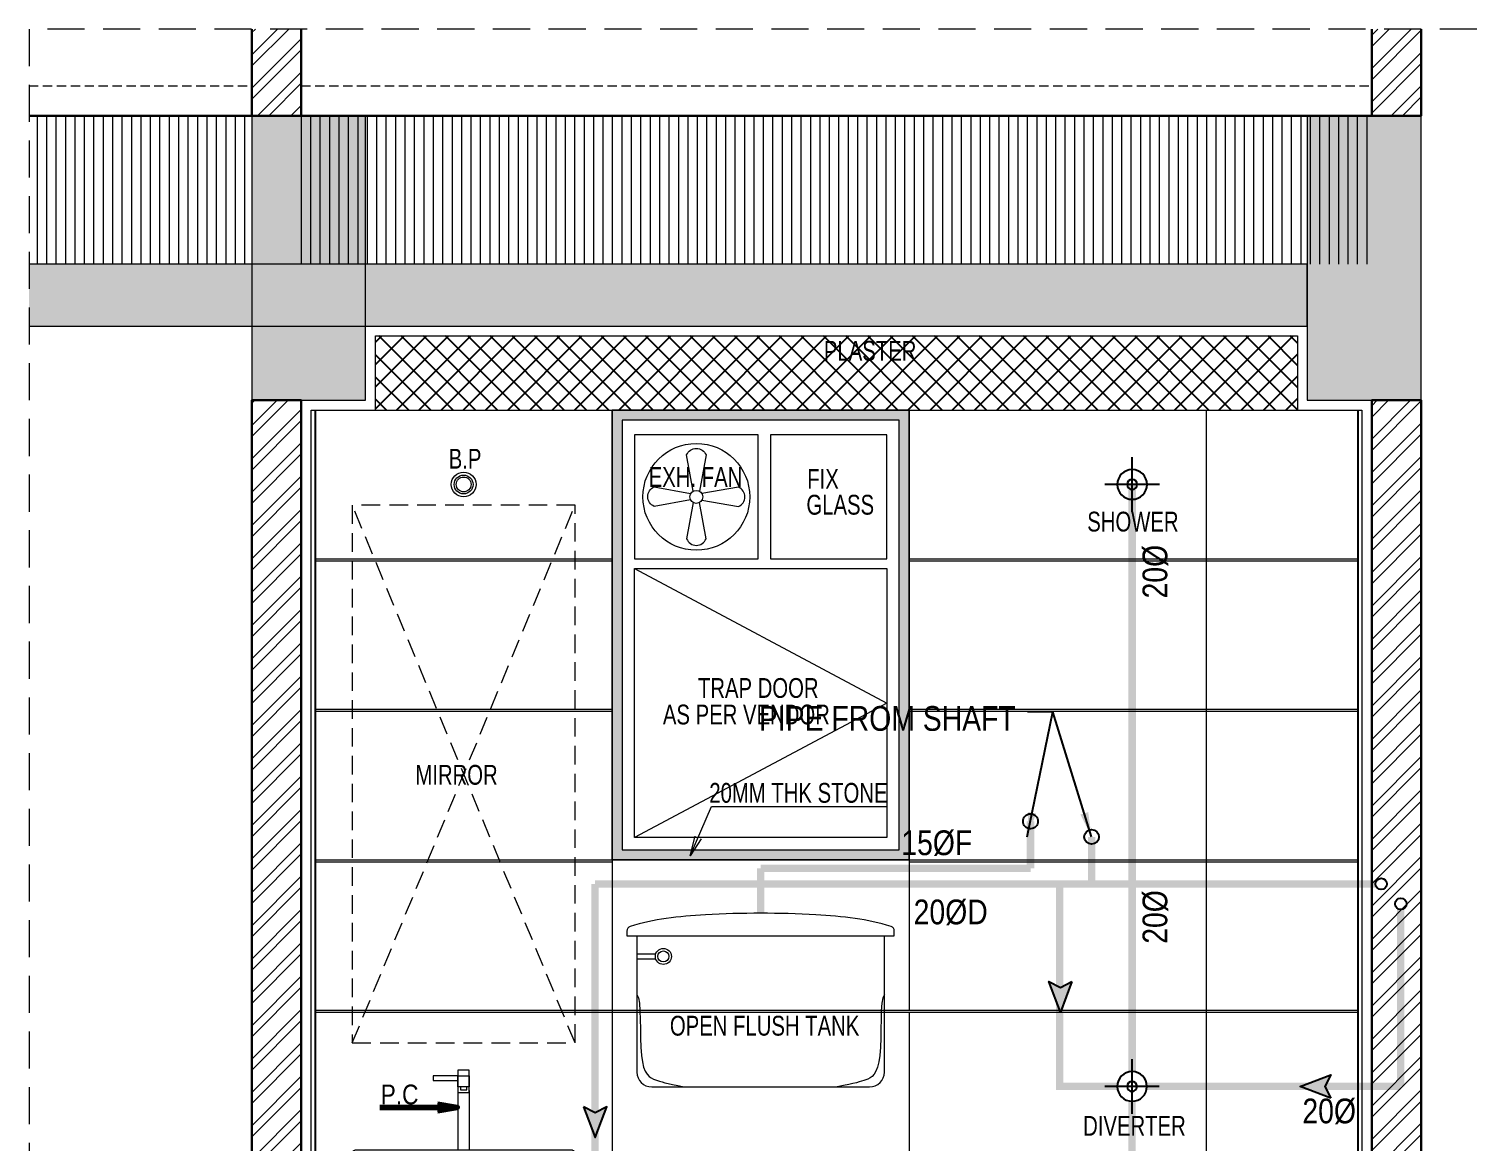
# Model space of a CAD drawing. Header units: inches. Extents: x 899679 to 12882928, y -3363313 to 527800.
# Drawn here: x 959219 to 962150, y 510869 to 513120 of the extents above; entities that cross this region are included whole.
import ezdxf
from ezdxf.enums import TextEntityAlignment as Align

# ---------------------------------------------------------------- set-up
doc = ezdxf.new("R2010")
doc.units = ezdxf.units.IN
doc.header["$LTSCALE"] = 150
for name, pattern in [('DASHED2', [0.375, 0.25, -0.125]), ('HIDDEN', [0.375, 0.25, -0.125]), ('HIDDEN2', [0.1875, 0.125, -0.0625])]:
    doc.linetypes.add(name, pattern=pattern)
for name, color, linetype, lineweight in [('DOTTED LINE-MSA', 3, 'HIDDEN2', 13), ('FILING-MSA', 253, 'Continuous', 9), ('g-dot', 8, 'HIDDEN', 9), ('g-ele-02', 8, 'Continuous', 9), ('g-ele-03', 8, 'Continuous', 5), ('g-ele02', 8, 'Continuous', 9), ('g-ele03', 8, 'Continuous', 0), ('g-r.c.c', 8, 'Continuous', 15), ('g-text', 8, 'Continuous', 9), ('g-wall', 8, 'Continuous', 30), ('P.FIXTURE-MSA', 8, 'Continuous', 5), ('P_Water Supply Downtake pipe', 3, 'Continuous', 25), ('Pl_FLushing PIpe', 150, 'Continuous', 9), ('PLASTER', 3, 'Continuous', 9), ('SHEET', 7, 'Continuous', 13), ('WALL HATCH-MSA', 251, 'Continuous', 9), ('WALL TILE', 250, 'Continuous', 13)]:
    doc.layers.add(name, color=color, linetype=linetype, lineweight=lineweight)
for name, color, linetype in [('g-sol250', 8, 'Continuous'), ('P_DOMESTIC GRAVITY PIPE', 3, 'Continuous'), ('P_FLUSHING GRAVITY PIPE', 150, 'Continuous'), ('P_HOT WATER PIPE', 1, 'HIDDEN'), ('P_SANITARY', 7, 'Continuous'), ('R.C.C HATCH-MSA', 250, 'Continuous'), ('TILE HATCH', 253, 'Continuous'), ('TILE SECTION', 152, 'Continuous')]:
    doc.layers.add(name, color=color, linetype=linetype)
doc.styles.add('AR', font='swisscl.ttf')
doc.styles.add('ARIAL', font='swisscl.ttf')
doc.styles.add('arial unicode', font='swisscl.ttf', dxfattribs={"height": 165})
doc.styles.add('PLUMBING TEXT', font='ARIALN.TTF')
doc.styles.add('SWINS', font='swissc.ttf')
doc.dimstyles.new('75', dxfattribs={"dimtxt": 115, "dimasz": 50, "dimexe": 75, "dimexo": 0, "dimgap": 25, "dimtad": 1, "dimdec": 0, "dimzin": 0, "dimdsep": 46, "dimtxsty": 'ARIAL', "dimblk": 'ARCHTICK', "dimcen": 0.09, "dimdle": 75, "dimclrd": 256, "dimclre": 256, "dimclrt": 256, "dimadec": 0, "dimazin": 0, "dimtfac": 1, "dimtdec": 0, "dimtofl": 0, "dimtmove": 1, "dimatfit": 0, "dimfxl": 1, "dimtolj": 1, "dimtzin": 0, "dimlwd": -1, "dimlwe": -1, "dimarcsym": 0})
doc.dimstyles.new('PLUMBING DIM', dxfattribs={"dimscale": 50, "dimtxt": 1.5, "dimasz": 1, "dimexe": 1, "dimexo": 1, "dimgap": 0.5, "dimtad": 1, "dimdec": 1, "dimtxsty": 'PLUMBING TEXT', "dimcen": 1, "dimdle": 50, "dimclrd": 256, "dimclre": 256, "dimclrt": 256, "dimadec": 0, "dimazin": 0, "dimtfac": 1, "dimtdec": 1, "dimtmove": 0, "dimatfit": 3, "dimfxl": 50, "dimlwd": -1, "dimlwe": -1, "dimarcsym": 1})

# ---------------------------------------------------------------- blocks, each defined once
blk = doc.blocks.new('G$C59D45CD7')
at = {"layer": 'P.FIXTURE-MSA'}
for p, q in [((150, -385.9, 88.8), (150, -268.1, 88.8)), ((209.1, -327, 88.8), (90.9, -327, 88.8))]:
    blk.add_line(p, q, dxfattribs=at)
for points in [[(11.4, 116.5), (-11.4, 116.5), (-11.4, 162.1), (11.4, 162.1)], [(-11.4, 127.9), (11.4, 127.9), (11.4, 150.7), (-11.4, 150.7)], [(11.4, 150.7), (61.4, 150.7), (61.4, 140.7), (11.4, 140.7)], [(6.4, 127.9), (6.4, 122.2), (-6.4, 122.2), (-6.4, 127.9)]]:
    blk.add_lwpolyline(points, close=True, dxfattribs=at)
at = {"layer": 'P.FIXTURE-MSA', "elevation": 0}
blk.add_lwpolyline([(22.8, -277), (-22.8, -277), (-22.8, -377), (22.8, -377)], close=True, dxfattribs=at)
at = {"layer": 'P.FIXTURE-MSA'}
for radius in [30, 10]:
    blk.add_circle((150, -327, 88.8), radius, dxfattribs=at)
blk.add_wipeout([(-220, 0), (220, 0), (225, -5), (225, -145), (220, -150), (-220, -150), (-225, -145), (-225, -5)]).dxf.layer = 'P.FIXTURE-MSA'
for p, q in [((-11.4, 121.1), (-11.4, 0, 0)), ((11.4, 121.1), (11.4, 0, 0)), ((-220, 0), (220, 0)), ((-225, -5), (-225, -145)), ((225, -5), (225, -145)), ((-220, -150), (220, -150))]:
    blk.add_line(p, q, dxfattribs=at)
blk.add_lwpolyline([(-14.2, -277), (14.2, -277), (14.2, -150), (-14.2, -150)], close=True, dxfattribs=at)
for centre, start, end in [((-220, -5), 90, 180), ((220, -5), 0, 90), ((-220, -145), 180, 270), ((220, -145), 270, 0)]:
    blk.add_arc(centre, 5, start, end, dxfattribs=at)
blk = doc.blocks.new('_ArchTick')
at = {"color": 0, "linetype": 'ByBlock', "const_width": 0.15}
blk.add_lwpolyline([(-0.5, -0.5), (0.5, 0.5)], dxfattribs=at)
blk = doc.blocks.new('BC')
at = {"ltscale": 100}
for p, q in [((0, -55), (0, 55)), ((-55, 0), (55, 0))]:
    blk.add_line(p, q, dxfattribs=at)
at = {"ltscale": 150}
for radius in [30, 10]:
    blk.add_circle((0, 0), radius, dxfattribs=at)
blk = doc.blocks.new('A$C4626e72a')
at = {"layer": 'P.FIXTURE-MSA'}
for p, q in [((0, 315), (0, 305)), ((0, 305), (20, 305)), ((20, 305), (520, 305)), ((20, 305), (20, 30)), ((520, 305), (540, 305)), ((520, 30), (520, 305)), ((540, 305), (540, 315)), ((20, 269.1), (58.2, 269.1)), ((20, 258.9), (58, 258.9)), ((20, 186.6), (23.1, 180.1)), ((23.1, 180.1), (25.1, 168.9)), ((516.9, 180.1), (514.9, 168.9)), ((520, 186.6), (516.9, 180.1)), ((25.1, 168.9), (26.3, 153.9)), ((26.3, 153.9), (26.8, 136.4)), ((513.7, 153.9), (513.2, 136.4)), ((514.9, 168.9), (513.7, 153.9)), ((26.8, 136.4), (27.1, 117.5)), ((27.1, 117.5), (27.4, 98.4)), ((512.9, 117.5), (512.6, 98.4)), ((513.2, 136.4), (512.9, 117.5)), ((27.4, 98.4), (28, 80.1)), ((512.6, 98.4), (512, 80.1)), ((28, 80.1), (29.1, 63.8)), ((29.1, 63.8), (31.1, 50.5)), ((510.9, 63.8), (508.9, 50.5)), ((512, 80.1), (510.9, 63.8)), ((31.1, 50.5), (33.7, 39.9)), ((33.7, 39.9), (37, 31.8)), ((37, 31.8), (40.7, 25.7)), ((503, 31.8), (499.3, 25.7)), ((506.3, 39.9), (503, 31.8)), ((508.9, 50.5), (506.3, 39.9)), ((40.7, 25.7), (44.7, 21.3)), ((44.7, 21.3), (49, 18.1)), ((49, 18.1), (53.3, 15.9)), ((50, 0), (65, 0)), ((50, 0), (190, 0)), ((53.3, 15.9), (57.5, 14.3)), ((57.5, 14.3), (61.7, 12.8)), ((61.7, 12.8), (66, 11.5)), ((66, 11.5), (70.8, 10.1)), ((70.8, 10.1), (76.5, 8.6)), ((76.5, 8.6), (83.5, 7)), ((83.5, 7), (92.1, 5.1)), ((92.1, 5.1), (102.6, 2.8)), ((102.6, 2.8), (115.4, 0)), ((190, 0), (350, 0)), ((350, 0), (490, 0)), ((437.4, 2.8), (424.6, 0)), ((447.9, 5.1), (437.4, 2.8)), ((456.5, 7), (447.9, 5.1)), ((463.5, 8.6), (456.5, 7)), ((469.2, 10.1), (463.5, 8.6)), ((474, 11.5), (469.2, 10.1)), ((478.3, 12.8), (474, 11.5)), ((475, 0), (490, 0)), ((482.5, 14.3), (478.3, 12.8)), ((486.7, 15.9), (482.5, 14.3)), ((491, 18.1), (486.7, 15.9)), ((495.3, 21.3), (491, 18.1)), ((499.3, 25.7), (495.3, 21.3))]:
    blk.add_line(p, q, dxfattribs=at)
for radius in [16.2, 11.2]:
    blk.add_circle((73.5, 263.6), radius, dxfattribs=at)
for centre, radius, start, end in [((9.5, 315), 9.5, 107.7568, 180), ((134, -73.8), 417.8, 97.5559, 107.7568), ((215.1, -685.3), 1034.6, 93.1449, 97.5559), ((270, -1684.1), 2034.9, 90, 93.1449), ((270, -1684.1), 2034.9, 86.8551, 90), ((324.9, -685.3), 1034.6, 82.4441, 86.8551), ((406, -73.8), 417.8, 72.2432, 82.4441), ((530.5, 315), 9.5, 0, 72.2432), ((50, 30), 30, 180, 270), ((490, 30), 30, 270, 0)]:
    blk.add_arc(centre, radius, start, end, dxfattribs=at)
blk = doc.blocks.new('ARR')
at = {"ltscale": 0.025}
h = blk.add_hatch(color=256, dxfattribs=at)
edge = h.paths.add_edge_path()
edge.add_line((249, 94), (0, 0))
edge.add_line((0, 0), (249, -94))
edge.add_line((249, -94), (200, 0))
edge.add_line((200, 0), (249, 94))
at = {"color": 7, "linetype": 'Continuous', "ltscale": 0.025}
blk.add_lwpolyline([(249, 94), (0, 0), (249, -94), (200, 0)], close=True, dxfattribs=at)
blk = doc.blocks.new('G$C06062618')
at = {"layer": 'FILING-MSA'}
h = blk.add_hatch(dxfattribs=at)
h.set_pattern_fill('ANSI31', color=251, scale=6, angle=45)
h.set_pattern_definition([(90, (-914712.458, -541493.612), (-19.05, 0), [])])
h.paths.add_polyline_path([(0, 3696.3), (450, 3696.3), (450, 3396.3), (0, 3396.3)])
h.paths.add_polyline_path([(2712.2, 3696.3), (550, 3696.3), (550, 3396.3), (2712.2, 3396.3)])
at = {"layer": 'g-sol250'}
h = blk.add_hatch(color=251, dxfattribs=at)
h.dxf.hatch_style = 1
h.paths.add_polyline_path([(1778, 3101.3), (1178, 3101.3), (1178, 2193.3), (1778, 2193.3)])
h.paths.add_polyline_path([(1758, 3081.3), (1198, 3081.3), (1198, 2213.4), (1758, 2213.4)], flags=16)
at = {"layer": 'R.C.C HATCH-MSA'}
h = blk.add_hatch(color=251, dxfattribs=at)
h.dxf.hatch_style = 1
h.paths.add_polyline_path([(450, 3121.3), (680, 3121.3), (680, 3696.3), (450, 3696.3)])
h.paths.add_polyline_path([(2582.2, 3121.3), (2812.2, 3121.3), (2812.2, 3696.3), (2582.2, 3696.3)])
h = blk.add_hatch(color=251, dxfattribs=at)
h.dxf.hatch_style = 1
h.paths.add_polyline_path([(3262.2, 446.3), (0, 446.3), (0, 321.3), (3262.2, 321.3)])
h.paths.add_polyline_path([(2812.2, 3271.3), (2812.2, 3396.3), (0, 3396.3), (0, 3271.3)])
at = {"layer": 'TILE HATCH'}
h = blk.add_hatch(dxfattribs=at)
h.set_pattern_fill('ANSI37', color=251, scale=10, angle=180)
h.set_pattern_definition([(225, (-959219.142, -541493.612), (22.4506403, -22.4506403), []), (315, (-959219.142, -541493.612), (22.4506403, 22.4506403), [])])
h.paths.add_polyline_path([(700, 3101.3), (2562.2, 3101.3), (2562.2, 3251.3), (700, 3251.3)])
at = {"layer": 'WALL HATCH-MSA'}
h = blk.add_hatch(dxfattribs=at)
h.set_pattern_fill('ANSI32', color=251, scale=5)
h.set_pattern_definition([(45, (-959219.14, -541493.61), (-33.6759605, 33.6759605), []), (45, (-959196.69, -541493.61), (-33.6759605, 33.6759605), [])])
h.paths.add_polyline_path([(550, 3871.3), (450, 3871.3), (450, 3696.3), (550, 3696.3)])
h.paths.add_polyline_path([(2812.2, 3871.3), (2712.2, 3871.3), (2712.2, 3696.3), (2812.2, 3696.3)])
h = blk.add_hatch(dxfattribs=at)
h.set_pattern_fill('ANSI32', color=251, scale=5)
h.set_pattern_definition([(45, (-959219.14, -541501.55), (-33.6759605, 33.6759605), []), (45, (-959196.69, -541501.55), (-33.6759605, 33.6759605), [])])
h.paths.add_polyline_path([(550, 438.4), (550, 3121.3), (450, 3121.3), (450, 438.4)])
h.paths.add_polyline_path([(2812.2, 438.4), (2812.2, 3121.3), (2712.2, 3121.3), (2712.2, 438.4)])
at = {"layer": 'DOTTED LINE-MSA', "color": 251}
for p, q in [((0, 3756.3), (450, 3756.3)), ((550, 3756.3), (2712.2, 3756.3))]:
    blk.add_line(p, q, dxfattribs=at)
at = {"layer": 'g-dot', "color": 251}
for p, q in [((1103, 1823.3, 0), (653.1, 2909.3, 0)), ((1103, 1823.3, 0), (653.1, 2909.3, 0)), ((653.1, 1823.3, 0), (1103, 2909.3, 0))]:
    blk.add_line(p, q, dxfattribs=at)
at = {"layer": 'g-dot', "color": 251, "elevation": 0}
blk.add_lwpolyline([(653, 1823.3), (1103, 1823.3), (1103.1, 2909.3), (653.1, 2909.3)], close=True, dxfattribs=at)
blk.add_lwpolyline([(653, 1823.3), (1103, 1823.3), (1103.1, 2909.3), (653.1, 2909.3)], close=True, dxfattribs=at)
at = {"layer": 'g-ele-02', "color": 251, "ltscale": 100}
for points in [[(1778, 3101.3), (1178, 3101.3), (1178, 2193.3), (1778, 2193.3)], [(1758, 3081.3), (1198, 3081.3), (1198, 2213.4), (1758, 2213.4)]]:
    blk.add_lwpolyline(points, close=True, dxfattribs=at)
at = {"layer": 'g-ele-03', "color": 251, "ltscale": 750, "elevation": 0}
for points in [[(1473.1, 3051.3), (1223, 3051.4), (1223, 2801.3), (1473.1, 2801.3)], [(1733, 3051.3), (1498, 3051.4), (1498, 2801.3), (1733, 2801.3)], [(1733, 2238.3), (1223, 2238.3), (1223, 2781.3), (1733, 2781.3)]]:
    blk.add_lwpolyline(points, close=True, dxfattribs=at)
at = {"layer": 'g-ele-03', "color": 251, "elevation": 0}
for points in [[(1341.5, 2937.6), (1328.4, 3011.2, -0.666667), (1367.6, 3011.2), (1354.6, 2937.6)], [(1336.5, 2920.2), (1263, 2907.1, -0.666667), (1263, 2946.3), (1336.5, 2933.2)], [(1359.3, 2919.8), (1432.9, 2906.7, 0.666667), (1432.9, 2945.9), (1359.3, 2932.8)], [(1341.5, 2915), (1328.4, 2841.4, 0.666667), (1367.6, 2841.4), (1354.6, 2915)]]:
    blk.add_lwpolyline(points, format="xyb", dxfattribs=at)
at = {"layer": 'g-ele-03', "color": 251}
for radius in [107.9, 13.1]:
    blk.add_circle((1348, 2926.3, 0), radius, dxfattribs=at)
at = {"layer": 'g-ele02', "color": 251}
blk.add_line((700, 3101.3), (2562.2, 3101.3), dxfattribs=at)
blk.add_lwpolyline([(1178, 3101.3), (1778, 3101.3), (1778, 2193.3), (1178, 2193.3)], close=True, dxfattribs=at)
for points in [[(1178, 2497.3), (1178, 806.3)], [(1778, 2497.3), (1778, 1889.3)], [(1778, 1885.3), (1778, 806.3)]]:
    blk.add_lwpolyline(points, dxfattribs=at)
at = {"layer": 'g-ele03', "color": 251, "linetype": 'DASHED2', "ltscale": 500, "elevation": 0}
blk.add_lwpolyline([(1223, 2781.3), (1733, 2509.8), (1223, 2238.3)], dxfattribs=at)
at = {"layer": 'g-r.c.c', "color": 251}
for points in [[(450, 3121.3), (680, 3121.3), (680, 3696.3), (450, 3696.3)], [(2582.2, 3121.3), (2812.2, 3121.3), (2812.2, 3696.3), (2582.2, 3696.3)]]:
    blk.add_lwpolyline(points, close=True, dxfattribs=at)
blk.add_lwpolyline([(0, 3271.3), (2582.2, 3271.3), (2582.2, 3396.3), (0, 3396.3)], dxfattribs=at)
at = {"layer": 'g-wall', "color": 251}
for p, q in [((0, 3696.3), (450, 3696.3)), ((550, 3696.3), (2712.2, 3696.3))]:
    blk.add_line(p, q, dxfattribs=at)
for points in [[(450, 3871.3), (450, 3696.3), (550, 3696.3), (550, 3871.3)], [(2712.2, 3871.3), (2712.2, 3696.3), (2812.2, 3696.3), (2812.2, 3871.3)]]:
    blk.add_lwpolyline(points, dxfattribs=at)
for points in [[(550, 446.3), (550, 3121.3), (450, 3121.3), (450, 446.3)], [(2812.2, 446.3), (2812.2, 3121.3), (2712.2, 3121.3), (2712.2, 446.3)]]:
    blk.add_lwpolyline(points, close=True, dxfattribs=at)
at = {"layer": 'P.FIXTURE-MSA', "color": 251}
for centre, radius in [((878, 2951.3), 25), ((877.9, 2951.3, 0), 19), ((877.9, 2951.3, 0), 15)]:
    blk.add_circle(centre, radius, dxfattribs=at)
at = {"layer": 'PLASTER', "color": 251}
blk.add_lwpolyline([(570, 798.3), (570, 3101.3), (700, 3101.3), (700, 3251.3), (2562.2, 3251.3), (2562.2, 3101.3), (2692.2, 3101.3), (2692.2, 798.3)], dxfattribs=at)
at = {"layer": 'SHEET', "color": 251, "linetype": 'HIDDEN', "ltscale": 2}
blk.add_lwpolyline([(0, 100), (3262.2, 100), (3262.2, 3871.3), (0, 3871.3)], close=True, dxfattribs=at)
at = {"layer": 'TILE SECTION', "color": 251}
blk.add_line((1673, 3101.4, 0), (1673, 3101.4, 0), dxfattribs=at)
blk.add_line((1673, 3101.4, 0), (1673, 3101.4, 0), dxfattribs=at)
for points in [[(578, 3101.3), (578, 806.3)], [(2684.2, 3101.3), (2684.2, 806.3)]]:
    blk.add_lwpolyline(points, dxfattribs=at)
at = {"layer": 'WALL TILE', "color": 251}
for p, q in [((578, 2801.3), (1178, 2801.3)), ((578, 2797.3), (1178, 2797.3)), ((1778, 2801.3), (2684.2, 2801.3)), ((1778, 2797.3), (2684.2, 2797.3)), ((578, 2497.3), (1178, 2497.3)), ((578, 2493.3), (1178, 2493.3)), ((1778, 2497.3), (2684.2, 2497.3)), ((1778, 2493.3), (2684.2, 2493.3)), ((578, 2193.3), (1178, 2193.3)), ((578, 2189.3), (1178, 2189.3)), ((1778, 2193.3), (2684.2, 2193.3)), ((1778, 2189.3), (2684.2, 2189.3)), ((578, 1889.3), (2684.2, 1889.3)), ((578, 1885.3), (2684.2, 1885.3))]:
    blk.add_line(p, q, dxfattribs=at)
blk.add_lwpolyline([(2378, 3101.3), (2378, 806.3)], dxfattribs=at)
at = {"color": 251, "xscale": -1}
for p in [(2228.4, 2951.3), (2228.2, 1735.3, 0)]:
    blk.add_blockref('BC', p, dxfattribs=at)
at = {"color": 251}
blk.add_blockref('A$C4626e72a', (1207.9, 1734.3, 0), dxfattribs=at)
at = {"layer": 'g-text', "color": 251, "style": 'arial unicode'}
for s, p in [('PLASTER', (1605.7, 3201.3, 0)), ('B.P', (847.8, 2983.3, 0)), ('EXH. FAN', (1251.8, 2946.4, 0)), ('FIX ', (1572, 2942.5, 0)), ('SHOWER', (2137.7, 2856.3, -123174.5)), ('TRAP DOOR', (1351.2, 2520.2, 0)), ('AS PER VENDOR', (1280.5, 2466.6, 0)), ('MIRROR', (780.5, 2344.8, -123174.5)), ('OPEN FLUSH TANK', (1294.6, 1838, 0)), ('DIVERTER', (2129.4, 1635.8, -123174.5))]:
    blk.add_text(s, height=40, dxfattribs=at).set_placement(p)
blk.add_text('20MM THK STONE', height=40, dxfattribs=at).set_placement((1554.2, 2328.4, 0), align=Align.MIDDLE)
at = {"layer": 'g-text', "color": 251, "insert": (1707.1, 2930.4, 0), "char_height": 40, "width": 169.128, "attachment_point": 3, "style": 'arial unicode'}
blk.add_mtext('GLASS', dxfattribs=at)
at = {"layer": 'g-text', "color": 251}
blk.add_leader([(1335.8, 2201.2), (1378.6, 2300.6), (1734.3, 2300.6)], dimstyle='75', override={"dimtxt": 90, "dimasz": 40, "dimgap": 10, "dimtad": 0, "dimtxsty": 'AR', "dimclrd": 256, "dimldrblk": 'Open'}, dxfattribs=at)
at = {"layer": 'P.FIXTURE-MSA', "color": 251, "xscale": -1}
blk.add_blockref('G$C59D45CD7', (877.9, 1606.3, 0), dxfattribs=at)
at = {"layer": 'g-text', "color": 251, "style": 'SWINS'}
blk.add_text('P.C', height=40, dxfattribs=at).set_placement((710.3, 1699.1, -123174.5))
at = {"layer": 'g-text', "color": 251}
blk.add_leader([(865.2, 1692.8, -123174.5), (708.4, 1692.8, -123174.5)], dimstyle='75', override={"dimscale": 1, "dimtxt": 90, "dimasz": 40, "dimgap": 10, "dimtad": 0, "dimtxsty": 'AR', "dimclrd": 256, "dimldrblk": 'Open', "dimlwd": 65535}, dxfattribs=at)

msp = doc.modelspace()

# ---------------------------------------------------------------- block references
at = {"color": 1}
msp.add_blockref('G$C06062618', (959219.14, 509248.32), dxfattribs=at)

# ---------------------------------------------------------------- next in the draw order: linework, layer by layer
at = {"layer": 'P_DOMESTIC GRAVITY PIPE', "const_width": 15, "elevation": 0}
msp.add_lwpolyline([(961417.3, 510983.66), (961301.01, 510983.66), (961301.01, 511392.66)], dxfattribs=at)
at = {"layer": 'P_DOMESTIC GRAVITY PIPE', "const_width": 15}
msp.add_lwpolyline([(961365.61, 511392.66), (961939.16, 511392.66)], dxfattribs=at)
at = {"layer": 'P_DOMESTIC GRAVITY PIPE'}
for centre, radius in [((961365.61, 511487.64), 14.76), ((961950.63, 511392.66), 11.47)]:
    msp.add_circle(centre, radius, dxfattribs=at)
at = {"layer": 'P_FLUSHING GRAVITY PIPE'}
msp.add_circle((961242.18, 511519.18, 0), 15.12, dxfattribs=at)
at = {"layer": 'P_HOT WATER PIPE', "const_width": 15, "elevation": 0}
msp.add_lwpolyline([(961990.08, 511340.97), (961990.08, 510983.66)], dxfattribs=at)
at = {"layer": 'P_HOT WATER PIPE', "const_width": 15}
msp.add_lwpolyline([(961477.3, 510983.66), (961990.08, 510983.66)], dxfattribs=at)
at = {"layer": 'P_HOT WATER PIPE', "linetype": 'Continuous'}
msp.add_circle((961990.16, 511352.44, 0), 11.47, dxfattribs=at)
at = {"layer": 'P_Water Supply Downtake pipe', "color": 11, "linetype": 'Continuous', "ltscale": 0.5, "const_width": 15}
msp.add_lwpolyline([(961447.5, 511013.66), (961447.57, 512199.66)], dxfattribs=at)
at = {"layer": 'P_Water Supply Downtake pipe', "ltscale": 20, "const_width": 15}
msp.add_lwpolyline([(961365.61, 511487.64), (961365.61, 511392.66)], dxfattribs=at)
at = {"layer": 'P_Water Supply Downtake pipe', "ltscale": 20, "const_width": 15, "elevation": 0}
msp.add_lwpolyline([(960362.63, 511392.66), (960362.63, 510623.94), (959947.07, 510623.94), (959947.07, 510527.66)], dxfattribs=at)
at = {"layer": 'P_Water Supply Downtake pipe', "ltscale": 20, "elevation": 0}
msp.add_lwpolyline([(961365.61, 511392.66, 15, 15, 0), (960362.63, 511392.66, 15, 15, 0)], format="xyseb", dxfattribs=at)
at = {"layer": 'P_Water Supply Downtake pipe', "color": 11, "linetype": 'Continuous', "ltscale": 0.5, "const_width": 15, "elevation": 0}
msp.add_lwpolyline([(961447.3, 510953.66), (961447.3, 510706.83)], dxfattribs=at)
at = {"layer": 'Pl_FLushing PIpe', "const_width": 15, "elevation": 0}
for points in [[(961242.18, 511519.18), (961242.18, 511424.21)], [(960697.02, 511424.21), (961242.18, 511424.21)], [(960697.02, 511333.48), (960697.02, 511424.21)]]:
    msp.add_lwpolyline(points, dxfattribs=at)

# ---------------------------------------------------------------- next in the draw order: block references
at = {"layer": 'P_DOMESTIC GRAVITY PIPE', "linetype": 'Continuous', "yscale": 0.25, "zscale": 0.25}
for p, xscale, rotation in [((961302.49, 511133.66), -0.25, 270), ((960362.63, 510880.18, 0), 0.25, 89.99999999999999)]:
    msp.add_blockref('ARR', p, dxfattribs=dict(at, xscale=xscale, rotation=rotation))
at = {"layer": 'P_HOT WATER PIPE', "xscale": -0.25, "yscale": 0.25, "zscale": 0.25, "rotation": 180}
msp.add_blockref('ARR', (961786.85, 510983.66), dxfattribs=at)

# ---------------------------------------------------------------- next in the draw order: texts
at = {"layer": 'P_HOT WATER PIPE', "style": 'PLUMBING TEXT'}
msp.add_text('20%%C', height=50, dxfattribs=at).set_placement((961791.42, 510909.11, 0))
at = {"layer": 'P_SANITARY', "style": 'PLUMBING TEXT'}
msp.add_text('PIPE FROM SHAFT', height=50, dxfattribs=at).set_placement((960693.62, 511702.02, 0))
at = {"layer": 'P_Water Supply Downtake pipe', "color": 11, "linetype": 'Continuous', "ltscale": 0.5, "style": 'PLUMBING TEXT'}
for p in [(961518.49, 511969.38, 0), (961518.49, 511271.81, 0)]:
    msp.add_text('20%%C', height=50, rotation=90, dxfattribs=at).set_placement(p)
at = {"layer": 'P_Water Supply Downtake pipe', "ltscale": 20, "style": 'PLUMBING TEXT'}
msp.add_text('20%%CD', height=50, dxfattribs=at).set_placement((961006.11, 511311.11))
at = {"layer": 'Pl_FLushing PIpe', "style": 'PLUMBING TEXT'}
msp.add_text('15%%CF', height=50, dxfattribs=at).set_placement((960981.17, 511450.84))

# ---------------------------------------------------------------- next in the draw order: leaders
at = {"layer": 'P_SANITARY'}
for points in [[(961235.51, 511487.64, 0), (961287.44, 511740.64, 0)], [(961365.61, 511487.64, 0), (961287.44, 511740.64, 0), (961235.81, 511740.64, 0)]]:
    msp.add_leader(points, dimstyle='PLUMBING DIM', override={"dimtad": 0}, dxfattribs=at)

doc.saveas('drawing.dxf')
